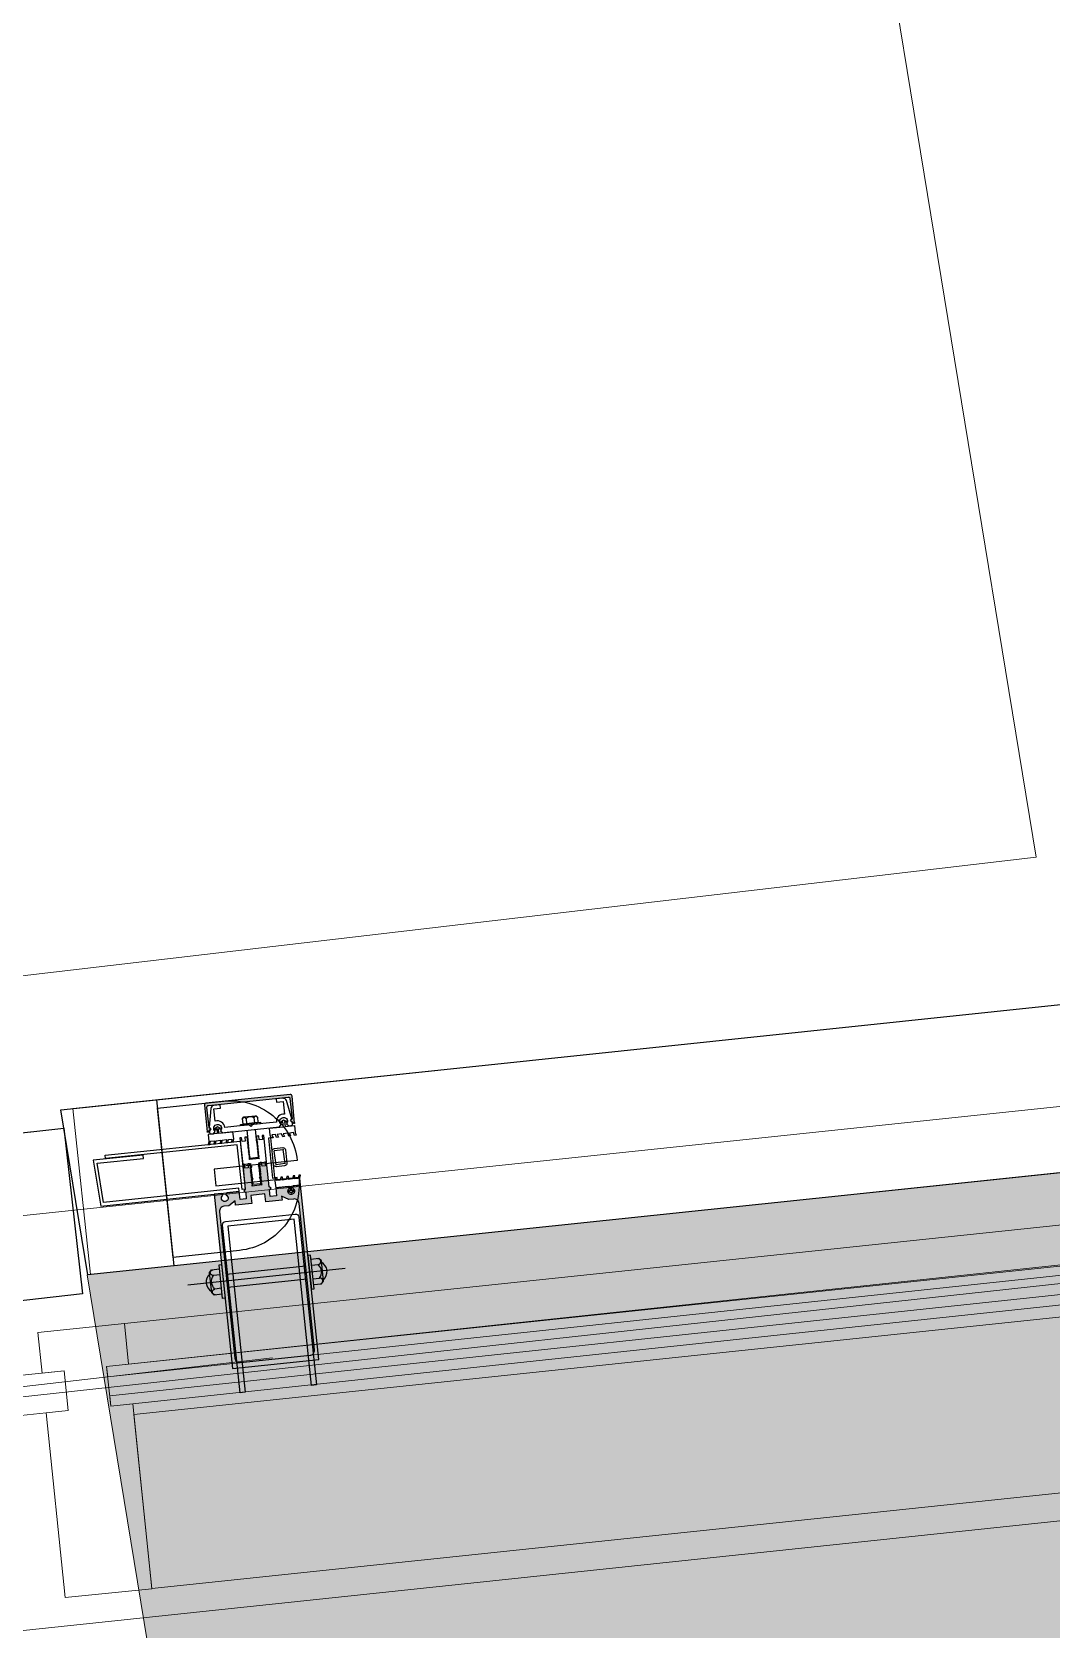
# Model space of a CAD drawing. Header units: metres. Extents: x 2 to 659295185, y -28 to 1124222152.
# Drawn here: x 655624.836 to 655625.447, y 1126465.744 to 1126466.702 of the extents above; entities that cross this region are included whole.
import ezdxf

# ---------------------------------------------------------------- set-up
doc = ezdxf.new("R2010")
doc.units = ezdxf.units.M
doc.header["$MEASUREMENT"] = 0
for name, pattern in [('CCSM_C1_CUERPO CK$0$CONTINUA', [0]), ('CCSM_C1_CUERPO EL$0$DASHED', [0.75, 0.5, -0.25]), ('CCSM_XREF ESTRUCTURA15$0$ACAD_ISO02W100', [15, 12, -3]), ('CCSM_XREF ESTRUCTURA15$0$ACAD_ISO08W100', [36, 24, -3, 6, -3]), ('CCSM_XREF ESTRUCTURA15$0$CONTINUA', [0]), ('CCSM_XREF ESTRUCTURA15$0$RAYITAS', [0.375, 0.25, -0.125]), ('DASHDOT', [1, 0.5, -0.25, 0, -0.25])]:
    doc.linetypes.add(name, pattern=pattern)
doc.layers.get('0').update_dxf_attribs({"linetype": 'CONTINUOUS'})
for name, color, linetype in [('CCSM_C1_CUERPO CK$0$A-PARED', 2, 'CCSM_C1_CUERPO CK$0$CONTINUA'), ('CCSM_C1_CUERPO D.dwg 19-03-12$0$A-BROCAL', 8, 'CONTINUOUS'), ('CCSM_C1_CUERPO D.dwg 19-03-12$0$A-ESTRUCTURA DE FACHADA DE VIDRIO', 5, 'CONTINUOUS'), ('CCSM_C1_CUERPO D.dwg 19-03-12$0$A-VIDRIO', 135, 'CONTINUOUS'), ('CCSM_C1_CUERPO EL$0$A-AREAS COMERCIALES', 151, 'CONTINUOUS'), ('CCSM_C1_CUERPO EL$0$A-PROYECCIONES', 5, 'CCSM_C1_CUERPO EL$0$DASHED'), ('CCSM_XREF ESTRUCTURA15$0$1. ESTRUCTURA PROPUESTA', 3, 'CONTINUOUS'), ('CCSM_XREF ESTRUCTURA15$0$A-BROCAL', 8, 'CONTINUOUS'), ('CCSM_XREF ESTRUCTURA15$0$A-PROYECTADO', 5, 'CCSM_XREF ESTRUCTURA15$0$RAYITAS'), ('CCSM_XREF ESTRUCTURA15$0$A-PUERTA', 5, 'CCSM_XREF ESTRUCTURA15$0$CONTINUA'), ('CCSM_XREF ESTRUCTURA15$0$ALUMINIO', 26, 'CONTINUOUS'), ('CCSM_XREF ESTRUCTURA15$0$EJES', 3, 'CCSM_XREF ESTRUCTURA15$0$ACAD_ISO08W100'), ('CCSM_XREF ESTRUCTURA15$0$LAYER1', 1, 'CONTINUOUS'), ('CCSM_XREF ESTRUCTURA15$0$LAYER4', 5, 'CONTINUOUS'), ('CCSM_XREF ESTRUCTURA15$0$METALICO', 5, 'CONTINUOUS'), ('CCSM_XREF ESTRUCTURA15$0$VARIOS', 20, 'CONTINUOUS')]:
    doc.layers.add(name, color=color, linetype=linetype)
doc.layers.add('CCSM_C1_CUERPO D.dwg 19-03-12$0$VEGETACIÓN', color=7, linetype='CONTINUOUS', true_color=0x428500)
doc.layers.add('LOCALES ASIGNADOS', color=41, linetype='DASHDOT', lineweight=0)
pattern_1 = [(329.308451238, (-1.74908, -4.25296), (0.0412171804, -0.54709132384), [0.05715, -0.62865]), (274.30845124, (-1.7491, -4.25296), (0.5485208358, 0.19704611346), [0.04572, -0.50292]), (19.75945124, (-1.74564, -4.29855), (0.5897357616, -0.35004758223), [0.04857, -0.53427]), (325.49265124, (-1.5987, -4.2283), (0.00707447526, -0.8229292713), [0.085725, -0.942975]), (15.94405124, (-1.5981, -4.2969), (0.8477022361, -0.58277140046), [0.072855, -0.801405]), (270.49245124, (-1.5987, -4.2283), (0.8477011195, -0.5827727124), [0.06858, -0.75438]), (300.308451238, (-1.62395, -4.30967), (-0.2291857787, -0.49847933902), [0.05715, -0.62865]), (245.30845124, (-1.62395, -4.30967), (0.57527698422, -0.09358776406), [0.04572, -0.50292]), (350.75985124, (-1.64305, -4.3512), (0.3460922171, -0.59206566832), [0.04857, -0.53427]), (316.808451238, (-1.74908, -4.25296), (0.251823560087, 0.031886379613), [0, -0.496824, 0, -0.51054, 0, -0.504825]), (286.808451238, (-1.74908, -4.25296), (0.32900826904, -0.149206878947), [0, -0.291084, 0, -0.485394, 0, -0.192405]), (246.808451238, (-1.77656, -4.08527), (0.048835163688, -0.40419522367), [0, -0.1905, 0, -0.59436, 0, -0.78867]), (236.808451238, (-1.7889, -4.01008), (0.14715442583, -0.426197633), [0, -0.24765, 0, -0.394716, 0, -0.56007])]

# ---------------------------------------------------------------- blocks, each defined once
blk = doc.blocks.new('CCSM_XREF ESTRUCTURA15$0$A$C1C286DAD')
at = {"layer": 'CCSM_XREF ESTRUCTURA15$0$ALUMINIO'}
h = blk.add_hatch(color=256, dxfattribs=at)
edge = h.paths.add_edge_path()
edge.add_line((33011.66, 1753.95), (33012.23, 1753.31))
edge.add_line((33012.23, 1753.31), (33012.77, 1753.79))
edge.add_line((33012.77, 1753.79), (33013.25, 1753.25))
edge.add_line((33013.25, 1753.25), (33013.79, 1753.73))
edge.add_line((33013.79, 1753.73), (33014.27, 1753.19))
edge.add_line((33014.27, 1753.19), (33014.81, 1753.67))
edge.add_line((33014.81, 1753.67), (33015.29, 1753.13))
edge.add_line((33015.29, 1753.13), (33015.83, 1753.61))
edge.add_line((33015.83, 1753.61), (33016.31, 1753.07))
edge.add_line((33016.31, 1753.07), (33016.85, 1753.55))
edge.add_line((33016.85, 1753.55), (33017.32, 1753.01))
edge.add_line((33017.32, 1753.01), (33017.86, 1753.49))
edge.add_line((33017.86, 1753.49), (33018.34, 1752.95))
edge.add_line((33018.34, 1752.95), (33018.88, 1753.43))
edge.add_line((33018.88, 1753.43), (33019.33, 1752.92))
edge.add_line((33019.33, 1752.92), (33019.87, 1753.4))
edge.add_line((33019.87, 1753.4), (33020.35, 1752.86))
edge.add_line((33020.35, 1752.86), (33020.89, 1753.34))
edge.add_line((33020.89, 1753.34), (33021.37, 1752.81))
edge.add_line((33021.37, 1752.81), (33021.91, 1753.28))
edge.add_line((33021.91, 1753.28), (33022.39, 1752.75))
edge.add_line((33022.39, 1752.75), (33022.93, 1753.23))
edge.add_line((33022.93, 1753.23), (33023.41, 1752.69))
edge.add_line((33023.41, 1752.69), (33023.94, 1753.17))
edge.add_line((33023.94, 1753.17), (33024.42, 1752.63))
edge.add_line((33024.42, 1752.63), (33025.13, 1753.26))
edge.add_line((33025.13, 1753.26), (33025.19, 1754.23))
edge.add_line((33025.19, 1754.23), (33022.88, 1754.37))
edge.add_line((33022.88, 1754.37), (33023, 1756.36))
edge.add_line((33023, 1756.36), (33025.31, 1756.23))
edge.add_line((33025.31, 1756.23), (33025.36, 1757.23))
edge.add_line((33025.36, 1757.23), (33010.39, 1758.1))
edge.add_line((33010.39, 1758.1), (33009.45, 1759.15))
edge.add_line((33009.45, 1759.15), (33008.39, 1758.21))
edge.add_line((33008.39, 1758.21), (33004.6, 1758.44))
edge.add_line((33004.6, 1758.44), (33004.82, 1762.23))
edge.add_line((33004.82, 1762.23), (33009.61, 1761.95))
edge.add_line((33009.61, 1761.95), (33010.05, 1769.44))
edge.add_line((33010.05, 1769.44), (33008.87, 1770.11))
edge.add_arc((33007.14, 1771.11), 2, 23.23072, 330.10061, ccw=False)
edge.add_line((33008.98, 1771.9), (33010.22, 1772.43))
edge.add_line((33010.22, 1772.43), (33010.48, 1776.92))
edge.add_line((33010.48, 1776.92), (32905.66, 1783.03))
edge.add_line((32905.66, 1783.03), (32902.64, 1731.12))
edge.add_line((32902.64, 1731.12), (33007.46, 1725.01))
edge.add_line((33007.46, 1725.01), (33007.72, 1729.5))
edge.add_line((33007.72, 1729.5), (33006.55, 1730.18))
edge.add_arc((33004.81, 1731.18), 2, 23.23072, 330.10061, ccw=False)
edge.add_line((33006.65, 1731.97), (33007.9, 1732.5))
edge.add_line((33007.9, 1732.5), (33008.33, 1739.99))
edge.add_line((33008.33, 1739.99), (33003.54, 1740.27))
edge.add_line((33003.54, 1740.27), (33003.76, 1744.06))
edge.add_line((33003.76, 1744.06), (33007.56, 1743.84))
edge.add_line((33007.56, 1743.84), (33008.5, 1742.78))
edge.add_line((33008.5, 1742.78), (33009.55, 1743.72))
edge.add_line((33009.55, 1743.72), (33024.53, 1742.85))
edge.add_line((33024.53, 1742.85), (33024.58, 1743.85))
edge.add_line((33024.58, 1743.85), (33022.28, 1743.98))
edge.add_line((33022.28, 1743.98), (33022.39, 1745.98))
edge.add_line((33022.39, 1745.98), (33024.7, 1745.85))
edge.add_line((33024.7, 1745.85), (33024.76, 1746.82))
edge.add_line((33024.76, 1746.82), (33024.13, 1747.53))
edge.add_line((33024.13, 1747.53), (33023.59, 1747.05))
edge.add_line((33023.59, 1747.05), (33023.11, 1747.59))
edge.add_line((33023.11, 1747.59), (33022.57, 1747.11))
edge.add_line((33022.57, 1747.11), (33022.09, 1747.65))
edge.add_line((33022.09, 1747.65), (33021.55, 1747.17))
edge.add_line((33021.55, 1747.17), (33021.07, 1747.7))
edge.add_line((33021.07, 1747.7), (33020.53, 1747.23))
edge.add_line((33020.53, 1747.23), (33020.05, 1747.76))
edge.add_line((33020.05, 1747.76), (33019.51, 1747.28))
edge.add_line((33019.51, 1747.28), (33019.04, 1747.82))
edge.add_line((33019.04, 1747.82), (33018.53, 1747.37))
edge.add_line((33018.53, 1747.37), (33018.05, 1747.91))
edge.add_line((33018.05, 1747.91), (33017.51, 1747.43))
edge.add_line((33017.51, 1747.43), (33017.03, 1747.97))
edge.add_line((33017.03, 1747.97), (33016.49, 1747.49))
edge.add_line((33016.49, 1747.49), (33016.01, 1748.03))
edge.add_line((33016.01, 1748.03), (33015.47, 1747.55))
edge.add_line((33015.47, 1747.55), (33014.99, 1748.09))
edge.add_line((33014.99, 1748.09), (33014.46, 1747.61))
edge.add_line((33014.46, 1747.61), (33013.98, 1748.15))
edge.add_line((33013.98, 1748.15), (33013.44, 1747.67))
edge.add_line((33013.44, 1747.67), (33012.96, 1748.21))
edge.add_line((33012.96, 1748.21), (33012.42, 1747.73))
edge.add_line((33012.42, 1747.73), (33011.94, 1748.27))
edge.add_line((33011.94, 1748.27), (33011.3, 1747.69))
edge.add_line((33011.3, 1747.69), (33011.66, 1753.95))
edge = h.paths.add_edge_path(flags=16)
edge.add_line((32908.74, 1732.77), (32996.79, 1727.64))
edge.add_arc((32996.97, 1730.63), 3, 266.66567, 356.66567)
edge.add_line((32999.96, 1730.46), (33000.14, 1733.45))
edge.add_line((33000.14, 1733.45), (33002.87, 1737.3))
edge.add_line((33002.87, 1737.3), (33000.37, 1737.45))
edge.add_line((33000.37, 1737.45), (33000.94, 1747.23))
edge.add_line((33000.94, 1747.23), (33005.73, 1746.95))
edge.add_line((33005.73, 1746.95), (33006.22, 1755.34))
edge.add_line((33006.22, 1755.34), (33001.43, 1755.62))
edge.add_line((33001.43, 1755.62), (33002, 1765.4))
edge.add_line((33002, 1765.4), (33004.5, 1765.25))
edge.add_line((33004.5, 1765.25), (33002.23, 1769.39))
edge.add_line((33002.23, 1769.39), (33002.41, 1772.39))
edge.add_arc((32999.41, 1772.56), 3, 356.66567, 446.66567)
edge.add_line((32999.59, 1775.56), (32911.54, 1780.69))
edge.add_arc((32911.36, 1777.69), 3, 86.66567, 176.66567)
edge.add_line((32908.37, 1777.87), (32905.92, 1735.94))
edge.add_arc((32908.92, 1735.76), 3, 176.66567, 266.66567)
h = blk.add_hatch(color=256, dxfattribs=at)
edge = h.paths.add_edge_path()
edge.add_arc((33059.77, 1723.91), 1.02, 266.66567, 356.66567, ccw=False)
edge.add_line((33059.71, 1722.89), (33047.56, 1723.59))
edge.add_line((33047.56, 1723.59), (33046.61, 1724.66))
edge.add_line((33046.61, 1724.66), (33044.71, 1722.97))
edge.add_line((33044.71, 1722.97), (33044.69, 1722.66))
edge.add_arc((33044.99, 1722.64), 0.3, 176.66567, 266.66567)
edge.add_line((33044.98, 1722.34), (33061.03, 1721.41))
edge.add_arc((33061.09, 1722.43), 1.02, 266.66567, 356.66567)
edge.add_line((33062.11, 1722.37), (33065.06, 1773.09))
edge.add_arc((33064.04, 1773.15), 1.02, 356.66567, 446.66567)
edge.add_line((33064.1, 1774.16), (33048.05, 1775.1))
edge.add_arc((33048.03, 1774.8), 0.3, 86.66567, 176.66567)
edge.add_line((33047.73, 1774.82), (33047.71, 1774.51))
edge.add_line((33047.71, 1774.51), (33049.41, 1772.61))
edge.add_line((33049.41, 1772.61), (33050.47, 1773.56))
edge.add_line((33050.47, 1773.56), (33062.62, 1772.85))
edge.add_arc((33062.56, 1771.83), 1.02, -3.33433, 86.66567, ccw=False)
edge.add_line((33063.58, 1771.77), (33060.79, 1723.85))
at = {"elevation": -0.5}
blk.add_lwpolyline([(33071.95, 1801.94), (32972.12, 1807.69), (32974.99, 1859.52), (33075.18, 1859.52)], close=True, dxfattribs=at)
at = {"layer": 'CCSM_XREF ESTRUCTURA15$0$A-BROCAL', "elevation": -0.5}
for points in [[(-7340.1, 1787.48), (-7025.37, -3691.3), (-7020.04, -3767.13), (32750.66, -3767.16), (32755.07, -3691.02), (33071.77, 1801.95)], [(-7240.27, 1793.31), (-6927.94, -3643.72), (-6901.23, -3667.13), (32631.6, -3667.16), (32657.61, -3643.95), (32971.94, 1807.7)]]:
    blk.add_lwpolyline(points, dxfattribs=at)
at = {"layer": 'CCSM_XREF ESTRUCTURA15$0$A-PROYECTADO'}
blk.add_lwpolyline([(33064.2, 1859.52), (32964.33, 1864.54), (32969.35, 1964.42), (33069.23, 1959.39)], close=True, dxfattribs=at)
at = {"layer": 'CCSM_XREF ESTRUCTURA15$0$A-PUERTA', "elevation": -0.5}
blk.add_lwpolyline([(33075.18, 1859.52), (33071.95, 1801.94), (32972.12, 1807.69), (32974.99, 1859.52)], close=True, dxfattribs=at)
at = {"layer": 'CCSM_XREF ESTRUCTURA15$0$A-PUERTA'}
blk.add_lwpolyline([(33012.43, 1725.23), (33012.43, 1725.23, -0.414214), (32974.8, 1767.47), (32977.1, 1807.4), (33066.96, 1802.22), (33064.65, 1762.29, -0.414214), (33022.42, 1724.66), (33022.42, 1724.66), (33025.29, 1774.58), (33015.31, 1775.15)], format="xyb", close=True, dxfattribs=at)
at = {"layer": 'CCSM_XREF ESTRUCTURA15$0$ALUMINIO', "elevation": -0.5}
for points in [[(33011.66, 1753.95), (33012.23, 1753.31), (33012.77, 1753.79), (33013.25, 1753.25), (33013.79, 1753.73), (33014.27, 1753.19), (33014.81, 1753.67), (33015.29, 1753.13), (33015.83, 1753.61), (33016.31, 1753.07), (33016.85, 1753.55), (33017.32, 1753.01), (33017.86, 1753.49), (33018.34, 1752.95), (33018.88, 1753.43), (33019.33, 1752.92), (33019.87, 1753.4), (33020.35, 1752.86), (33020.89, 1753.34), (33021.37, 1752.81), (33021.91, 1753.28), (33022.39, 1752.75), (33022.93, 1753.23), (33023.41, 1752.69), (33023.94, 1753.17), (33024.42, 1752.63), (33025.13, 1753.26), (33025.19, 1754.23), (33022.88, 1754.37), (33023, 1756.36), (33025.31, 1756.23), (33025.36, 1757.23), (33010.39, 1758.1), (33009.45, 1759.15), (33008.39, 1758.21), (33004.6, 1758.44), (33004.82, 1762.23), (33009.61, 1761.95), (33010.05, 1769.44), (33008.87, 1770.11, -4.236068), (33008.98, 1771.9), (33010.22, 1772.43), (33010.48, 1776.92), (32905.66, 1783.03), (32902.64, 1731.12), (33007.46, 1725.01), (33007.72, 1729.5), (33006.55, 1730.18, -4.236068), (33006.65, 1731.97), (33007.9, 1732.5), (33008.33, 1739.99), (33003.54, 1740.27), (33003.76, 1744.06), (33007.56, 1743.84), (33008.5, 1742.78), (33009.55, 1743.72), (33024.53, 1742.85), (33024.58, 1743.85), (33022.28, 1743.98), (33022.39, 1745.98), (33024.7, 1745.85), (33024.76, 1746.82), (33024.13, 1747.53), (33023.59, 1747.05), (33023.11, 1747.59), (33022.57, 1747.11), (33022.09, 1747.65), (33021.55, 1747.17), (33021.07, 1747.7), (33020.53, 1747.23), (33020.05, 1747.76), (33019.51, 1747.28), (33019.04, 1747.82), (33018.53, 1747.37), (33018.05, 1747.91), (33017.51, 1747.43), (33017.03, 1747.97), (33016.49, 1747.49), (33016.01, 1748.03), (33015.47, 1747.55), (33014.99, 1748.09), (33014.46, 1747.61), (33013.98, 1748.15), (33013.44, 1747.67), (33012.96, 1748.21), (33012.42, 1747.73), (33011.94, 1748.27), (33011.3, 1747.69)], [(32908.74, 1732.77), (32996.79, 1727.64, 0.414214), (32999.96, 1730.46), (33000.14, 1733.45), (33002.87, 1737.3), (33000.37, 1737.45), (33000.94, 1747.23), (33005.73, 1746.95), (33006.22, 1755.34), (33001.43, 1755.62), (33002, 1765.4), (33004.5, 1765.25), (33002.23, 1769.39), (33002.41, 1772.39, 0.414214), (32999.59, 1775.56), (32911.54, 1780.69, 0.414214), (32908.37, 1777.87), (32905.92, 1735.94, 0.414214)], [(33044.03, 1731.9), (33045.23, 1730.55, -2.544495), (33045.05, 1727.36), (33043.69, 1726.16), (33043.62, 1724.96, 0.414214), (33044.58, 1723.88), (33045.54, 1723.82), (33046.62, 1724.78), (33047.58, 1723.7), (33058.83, 1725.24, 0.35857), (33060.57, 1727.11), (33060.8, 1731.05), (33058.79, 1731.16), (33058.56, 1727.19), (33051.07, 1727.63, 0.4818), (33047.11, 1733.24), (33047.95, 1747.68), (33046.99, 1748.75), (33048.07, 1749.71), (33048.91, 1764.15, 0.4818), (33053.5, 1769.26), (33060.99, 1768.83), (33060.75, 1764.85), (33062.76, 1764.74), (33062.99, 1768.67, 0.35857), (33061.48, 1770.73), (33050.48, 1773.57), (33049.41, 1772.61), (33048.45, 1773.68), (33047.49, 1773.74, 0.414214), (33046.41, 1772.78), (33046.34, 1771.58), (33047.54, 1770.23, -2.544495), (33047.36, 1767.04), (33046.01, 1765.83)], [(33060.79, 1723.85), (33060.79, 1723.85, -0.414214), (33059.71, 1722.89), (33047.56, 1723.59), (33046.61, 1724.66), (33044.71, 1722.97), (33044.69, 1722.66, 0.414214), (33044.98, 1722.34), (33061.03, 1721.41, 0.414214), (33062.11, 1722.37), (33065.06, 1773.09, 0.414214), (33064.1, 1774.16), (33048.05, 1775.1, 0.414214), (33047.73, 1774.82), (33047.71, 1774.51), (33049.41, 1772.61), (33050.47, 1773.56), (33062.62, 1772.85, -0.414214), (33063.58, 1771.77)]]:
    blk.add_lwpolyline(points, format="xyb", close=True, dxfattribs=at)
blk.add_lwpolyline([(33027.63, 1753.02), (33028.21, 1752.38), (33028.75, 1752.86), (33029.22, 1752.32), (33029.76, 1752.8), (33030.24, 1752.26), (33030.78, 1752.74), (33031.26, 1752.2), (33031.8, 1752.68), (33032.28, 1752.14), (33032.82, 1752.62), (33033.3, 1752.08), (33033.84, 1752.56), (33034.32, 1752.02), (33034.85, 1752.5), (33035.31, 1751.99), (33035.84, 1752.47), (33036.32, 1751.93), (33036.86, 1752.41), (33037.34, 1751.87), (33037.88, 1752.35), (33038.36, 1751.82), (33038.9, 1752.29), (33039.38, 1751.76), (33039.92, 1752.24), (33040.4, 1751.7), (33041.11, 1752.33), (33041.16, 1753.3), (33038.86, 1753.43), (33038.97, 1755.43), (33041.28, 1755.3), (33041.34, 1756.3), (33025.36, 1757.23), (33025.09, 1752.52), (33023.8, 1752.6), (33023.16, 1752.03), (33022.58, 1752.67), (33016.49, 1753.02), (33015.85, 1752.45), (33015.28, 1753.1), (33012.61, 1753.25), (33012.32, 1748.28), (33014.99, 1748.12), (33015.63, 1748.7), (33016.2, 1748.05), (33022.29, 1747.7), (33022.94, 1748.27), (33023.51, 1747.63), (33024.8, 1747.55), (33024.53, 1742.85), (33040.5, 1741.92), (33040.56, 1742.92), (33038.25, 1743.05), (33038.37, 1745.05), (33040.67, 1744.91), (33040.73, 1745.89), (33040.1, 1746.6), (33039.56, 1746.12), (33039.08, 1746.66), (33038.54, 1746.18), (33038.06, 1746.71), (33037.52, 1746.24), (33037.04, 1746.77), (33036.51, 1746.29), (33036.03, 1746.83), (33035.49, 1746.35), (33035.01, 1746.89), (33034.5, 1746.44), (33034.02, 1746.98), (33033.48, 1746.5), (33033, 1747.04), (33032.47, 1746.56), (33031.99, 1747.1), (33031.45, 1746.62), (33030.97, 1747.16), (33030.43, 1746.68), (33029.95, 1747.22), (33029.41, 1746.74), (33028.93, 1747.28), (33028.39, 1746.8), (33027.91, 1747.34), (33027.27, 1746.76)], close=True, dxfattribs=at)
at = {"layer": 'CCSM_XREF ESTRUCTURA15$0$EJES'}
blk.add_line((32953.8, 1706.67, -0.5), (32959.32, 1801.37, -0.5), dxfattribs=at)
at = {"layer": 'CCSM_XREF ESTRUCTURA15$0$LAYER1', "elevation": -0.5}
for points in [[(33039.99, 1767.53), (33041.73, 1766.93), (33041.58, 1764.33), (33039.84, 1764.93), (33039.78, 1763.9), (33041.52, 1763.29), (33041.39, 1761.13), (33039.65, 1761.74), (33039.59, 1760.7), (33041.33, 1760.09), (33045.49, 1759.85), (33045.98, 1768.29), (33048.99, 1768.11), (33048.28, 1767.02), (33048.78, 1766.69), (33050, 1768.55), (33048.95, 1770.66), (33048.41, 1770.39), (33049.05, 1769.11), (33046.04, 1769.28), (33046.36, 1774.85), (33042.2, 1775.09), (33040.46, 1775.69), (33040.4, 1774.66), (33042.14, 1774.05), (33042.01, 1771.7), (33040.27, 1772.31), (33040.21, 1771.27), (33041.95, 1770.66), (33041.79, 1767.96), (33040.05, 1768.57)], [(33013.9, 1732.31), (33012.15, 1732.92), (33012.31, 1735.51), (33014.05, 1734.91), (33014.11, 1735.95), (33012.37, 1736.55), (33012.49, 1738.71), (33014.23, 1738.11), (33014.29, 1739.14), (33012.55, 1739.75), (33008.4, 1739.99), (33007.9, 1731.56), (33004.89, 1731.73), (33005.61, 1732.83), (33005.1, 1733.16), (33003.88, 1731.29), (33004.94, 1729.18), (33005.47, 1729.45), (33004.83, 1730.73), (33007.85, 1730.56), (33007.52, 1725), (33011.68, 1724.75), (33013.42, 1724.15), (33013.48, 1725.19), (33011.74, 1725.79), (33011.88, 1728.14), (33013.62, 1727.54), (33013.68, 1728.57), (33011.94, 1729.18), (33012.09, 1731.88), (33013.83, 1731.28)], [(33037.85, 1730.92), (33039.65, 1731.32), (33039.8, 1733.91), (33038.01, 1733.51), (33038.07, 1734.55), (33039.87, 1734.95), (33039.99, 1737.11), (33038.19, 1736.71), (33038.25, 1737.75), (33040.05, 1738.15), (33044.21, 1737.9), (33043.72, 1729.47), (33046.73, 1729.3), (33046.15, 1730.47), (33046.69, 1730.73), (33047.68, 1728.74), (33046.39, 1726.77), (33045.89, 1727.09), (33046.68, 1728.3), (33043.66, 1728.47), (33043.34, 1722.91), (33039.18, 1723.15), (33037.38, 1722.75), (33037.44, 1723.79), (33039.24, 1724.19), (33039.38, 1726.54), (33037.58, 1726.14), (33037.64, 1727.18), (33039.44, 1727.58), (33039.59, 1730.28), (33037.79, 1729.88)]]:
    blk.add_lwpolyline(points, close=True, dxfattribs=at)
at = {"layer": 'CCSM_XREF ESTRUCTURA15$0$LAYER4', "linetype": 'CCSM_XREF ESTRUCTURA15$0$ACAD_ISO02W100'}
for p, q in [((33051.77, 1746.07, -0.5), (33048.77, 1746.25, -0.5)), ((33052.05, 1750.86, -0.5), (33049.05, 1751.04, -0.5))]:
    blk.add_line(p, q, dxfattribs=at)
at = {"layer": 'CCSM_XREF ESTRUCTURA15$0$LAYER4', "elevation": -0.5}
for points in [[(33009.61, 1761.95), (33011.6, 1761.83), (33016.37, 1843.18), (33040.2, 1843.18), (33038.55, 1815.35), (33040.55, 1815.23), (33042.32, 1845.18), (33014.48, 1845.18), (33009.6, 1761.95)], [(33044.13, 1837.62), (33039.33, 1756.41), (33010.39, 1758.1), (33010.51, 1760.09), (33037.45, 1758.53), (33042.13, 1837.74), (33044.12, 1837.62)], [(33044.88, 1746.46), (33037.07, 1746.91), (33036.53, 1746.44), (33036.05, 1746.97), (33035.51, 1746.49), (33035.03, 1747.03), (33034.49, 1746.55), (33034.01, 1747.09), (33033.47, 1746.61), (33032.99, 1747.15), (33032.45, 1746.67), (33031.97, 1747.21), (33031.47, 1746.76), (33030.99, 1747.3), (33030.45, 1746.82), (33029.97, 1747.36), (33029.43, 1746.88), (33028.95, 1747.42), (33028.41, 1746.94), (33027.93, 1747.48), (33028.21, 1752.23), (33028.21, 1752.23), (33028.75, 1752.71), (33029.23, 1752.17), (33029.77, 1752.65), (33030.25, 1752.12), (33030.79, 1752.59), (33031.27, 1752.06), (33031.8, 1752.54), (33032.25, 1752.03), (33032.79, 1752.51), (33033.27, 1751.97), (33033.81, 1752.45), (33034.29, 1751.91), (33034.83, 1752.39), (33035.31, 1751.85), (33035.85, 1752.33), (33036.33, 1751.79), (33036.87, 1752.27), (33037.35, 1751.73), (33045.16, 1751.28)]]:
    blk.add_lwpolyline(points, dxfattribs=at)
at = {"layer": 'CCSM_XREF ESTRUCTURA15$0$LAYER4', "linetype": 'CCSM_XREF ESTRUCTURA15$0$ACAD_ISO02W100', "elevation": -0.5}
for points in [[(33047.66, 1742.7), (33048.36, 1754.68), (33049.26, 1754.63), (33048.56, 1742.65)], [(33048.65, 1744.15), (33049.17, 1753.13), (33052.47, 1752.94), (33053.31, 1751.99), (33052.9, 1744.8), (33051.94, 1743.96)]]:
    blk.add_lwpolyline(points, close=True, dxfattribs=at)
at = {"layer": 'CCSM_XREF ESTRUCTURA15$0$LAYER4', "linetype": 'CCSM_XREF ESTRUCTURA15$0$ACAD_ISO02W100'}
for centre, radius, start, end in [((33051.97, 1751.92, -0.5), 1.06, 273.94212, 79.38921), ((33051.57, 1745.03, -0.5), 1.06, 273.94212, 79.38921), ((33049.26, 1748.62, -0.5), 3.58, 314.53332, 38.79801), ((33049.26, 1748.62, -0.5), 3.58, 314.53332, 38.79801)]:
    blk.add_arc(centre, radius, start, end, dxfattribs=at)
at = {"layer": 'CCSM_XREF ESTRUCTURA15$0$METALICO'}
for p, q in [((32954.11, 1781.72, -0.5), (32954.35, 1785.75, -0.5)), ((32962.21, 1781.25, -0.5), (32962.44, 1785.28, -0.5)), ((32951.17, 1730.3, -0.5), (32953.96, 1778.21, -0.5)), ((32959.16, 1729.83, -0.5), (32961.95, 1777.75, -0.5)), ((32950.91, 1726.79, -0.5), (32950.68, 1722.76, -0.5)), ((32959.01, 1726.32, -0.5), (32958.77, 1722.29, -0.5))]:
    blk.add_line(p, q, dxfattribs=at)
at = {"layer": 'CCSM_XREF ESTRUCTURA15$0$METALICO', "elevation": -0.5}
for points in [[(32990.27, 1772.09), (32890.34, 1777.91), (32890.51, 1780.91), (32991.44, 1775.03, -0.414214), (32993.32, 1772.92), (32990.88, 1730.99, -0.414214), (32988.76, 1729.11), (32887.84, 1734.99), (32888.01, 1737.98), (32987.94, 1732.16)], [(33031.69, 1736.92), (33031.4, 1731.93, -0.414214), (33029.82, 1730.52), (33021.83, 1730.99, -0.414214), (33020.42, 1732.57), (33020.71, 1737.56, -0.414214), (33022.3, 1738.97), (33030.28, 1738.51, -0.414214)], [(33030.5, 1736.99), (33030.2, 1732, -0.414214), (33029.89, 1731.72), (33021.9, 1732.18, -0.414214), (33021.62, 1732.5), (33021.91, 1737.49, -0.414214), (33022.23, 1737.78), (33030.21, 1737.31, -0.414214)]]:
    blk.add_lwpolyline(points, format="xyb", close=True, dxfattribs=at)
for points in [[(32968.28, 1780.91), (32968.19, 1779.39), (32947.95, 1780.57), (32948.04, 1782.09)], [(32965.08, 1725.96), (32965.17, 1727.48), (32944.93, 1728.66), (32944.84, 1727.14)]]:
    blk.add_lwpolyline(points, close=True, dxfattribs=at)
for points in [[(32950.57, 1781.94), (32950.85, 1786.75), (32952.39, 1787.97), (32964.65, 1787.26), (32966.03, 1785.87), (32965.75, 1781.05)], [(32947.37, 1726.99), (32947.09, 1722.17), (32948.48, 1720.78), (32960.73, 1720.07), (32962.27, 1721.29), (32962.55, 1726.11)]]:
    blk.add_lwpolyline(points, dxfattribs=at)
for points in [[(32950.81, 1785.96, -0.97177), (32954.35, 1785.75, -0.375), (32962.44, 1785.28, -0.97177), (32965.99, 1785.08, -0.97177)], [(32947.14, 1722.97, 0.97177), (32950.68, 1722.76, 0.375), (32958.77, 1722.29, 0.97177), (32962.32, 1722.08, 0.97177)]]:
    blk.add_lwpolyline(points, format="xyb", dxfattribs=at)
at = {"layer": 'CCSM_XREF ESTRUCTURA15$0$METALICO'}
for centre, start, end in [((32958.31, 1783.98, -0.5), 31.33598, 141.99535), ((32954.82, 1724.06, -0.5), 211.33598, 321.99535)]:
    blk.add_arc(centre, 6.4, start, end, dxfattribs=at)
at = {"layer": 'CCSM_XREF ESTRUCTURA15$0$VARIOS', "elevation": -0.5}
blk.add_lwpolyline([(33014.4, 1740.94), (33014.31, 1739.44), (33038.27, 1738.04), (33038.36, 1739.54)], close=True, dxfattribs=at)

msp = doc.modelspace()

# ---------------------------------------------------------------- hatches: boundary and pattern name
at = {"layer": 'CCSM_C1_CUERPO D.dwg 19-03-12$0$VEGETACIÓN', "lineweight": 5}
h = msp.add_hatch(dxfattribs=at)
h.set_pattern_fill('AR-CONC', color=256, scale=0.003, style=0)
h.set_pattern_definition(pattern_1)
edge = h.paths.add_edge_path()
edge.add_line((655631.37659, 1126426.26625), (655636.77728, 1126427.47447))
edge.add_line((655636.77728, 1126427.47447), (655630.37478, 1126466.53608))
edge.add_line((655630.37478, 1126466.53608), (655624.86934, 1126465.95672))
edge.add_line((655624.86934, 1126465.95672), (655624.91131, 1126465.70062))
edge.add_line((655624.91131, 1126465.70062), (655624.81263, 1126465.68444))
edge.add_line((655624.81263, 1126465.68444), (655625.88897, 1126459.11769))
edge.add_line((655625.88897, 1126459.11769), (655626.47959, 1126459.21457))
edge.add_line((655626.47959, 1126459.21457), (655626.79986, 1126457.23653))
edge.add_line((655626.79986, 1126457.23653), (655626.24317, 1126457.14906))
edge.add_line((655626.24317, 1126457.14906), (655626.25206, 1126457.06513))
edge.add_arc((655622.77151, 1126448.76226), 9.00288, 1.64019, 67.256598, ccw=False)
edge.add_arc((655617.50936, 1126449.23508), 14.26296, 323.009914, 359.135759, ccw=False)
edge.add_arc((655533.92465, 1126331.63389), 144.58873, 47.0205855, 48.9378253, ccw=False)
edge.add_arc((655629.98827, 1126435.569), 3.11374, -13.45437, 36.35564, ccw=False)
edge.add_arc((655630.62852, 1126435.62296), 2.51171, 279.03476, 341.94542, ccw=False)
edge.add_line((655631.02294, 1126433.14241), (655630.17063, 1126433.00271))
edge.add_line((655630.17063, 1126433.00271), (655631.24087, 1126426.47321))
edge.add_line((655631.24087, 1126426.47321), (655631.33932, 1126426.49365))
edge.add_line((655631.33932, 1126426.49365), (655631.37659, 1126426.26625))
h = msp.add_hatch(dxfattribs=at)
h.set_pattern_fill('AR-CONC', color=256, scale=0.003, style=0)
h.set_pattern_definition(pattern_1)
edge = h.paths.add_edge_path()
edge.add_line((655631.37659, 1126426.26625), (655636.77728, 1126427.47447))
edge.add_line((655636.77728, 1126427.47447), (655630.37478, 1126466.53608))
edge.add_line((655630.37478, 1126466.53608), (655624.86934, 1126465.95672))
edge.add_line((655624.86934, 1126465.95672), (655624.91131, 1126465.70062))
edge.add_line((655624.91131, 1126465.70062), (655624.81263, 1126465.68444))
edge.add_line((655624.81263, 1126465.68444), (655625.88897, 1126459.11769))
edge.add_line((655625.88897, 1126459.11769), (655626.47959, 1126459.21457))
edge.add_line((655626.47959, 1126459.21457), (655626.79986, 1126457.23653))
edge.add_line((655626.79986, 1126457.23653), (655626.24317, 1126457.14906))
edge.add_line((655626.24317, 1126457.14906), (655626.25206, 1126457.06513))
edge.add_arc((655622.77151, 1126448.76226), 9.00288, 1.64019, 67.256598, ccw=False)
edge.add_arc((655617.50936, 1126449.23508), 14.26296, 323.009914, 359.135759, ccw=False)
edge.add_arc((655533.92465, 1126331.63389), 144.58873, 47.0205855, 48.9378253, ccw=False)
edge.add_arc((655629.98827, 1126435.569), 3.11374, -13.45437, 36.35564, ccw=False)
edge.add_arc((655630.62852, 1126435.62296), 2.51171, 279.03476, 341.94542, ccw=False)
edge.add_line((655631.02294, 1126433.14241), (655630.17063, 1126433.00271))
edge.add_line((655630.17063, 1126433.00271), (655631.24087, 1126426.47321))
edge.add_line((655631.24087, 1126426.47321), (655631.33932, 1126426.49365))
edge.add_line((655631.33932, 1126426.49365), (655631.37659, 1126426.26625))
at = {"layer": 'LOCALES ASIGNADOS'}
h = msp.add_hatch(color=256, dxfattribs=at)
edge = h.paths.add_edge_path()
edge.add_arc((219491.10562, 1054914.37558), 441878.9229, 9.3080497183, 9.309563548, ccw=False)
edge.add_line((655551.80975, 1126384.96264), (655564.53981, 1126387.0492))
edge.add_line((655564.53981, 1126387.0492), (655562.58668, 1126398.96519))
edge.add_line((655562.58668, 1126398.96519), (655552.39223, 1126397.29424))
edge.add_line((655552.39223, 1126397.29424), (655552.45693, 1126396.89953))
edge.add_line((655552.45693, 1126396.89953), (655549.92125, 1126396.48391))

# ---------------------------------------------------------------- linework, layer by layer
at = {"layer": 'CCSM_C1_CUERPO CK$0$A-PARED', "lineweight": 5}
for points in [[(655624.26068, 1126467.82384), (655625.29707, 1126467.99369), (655625.57781, 1126466.28249), (655625.50358, 1126466.27031), (655625.52712, 1126466.12656), (655625.56175, 1126466.12989), (655625.56799, 1126466.06975), (655624.56544, 1126465.96434), (655624.26068, 1126467.82384)], [(655625.17339, 1126467.82142), (655624.43294, 1126467.70007), (655624.69197, 1126466.11975), (655625.43798, 1126466.20713), (655625.17337, 1126467.82142)]]:
    msp.add_lwpolyline(points, dxfattribs=at)
at = {"layer": 'CCSM_C1_CUERPO D.dwg 19-03-12$0$A-BROCAL', "lineweight": 5, "elevation": -0.0005}
msp.add_lwpolyline([(655624.86081, 1126466.05637), (655630.45819, 1126466.64541), (655636.89123, 1126427.39749), (655631.3987, 1126426.16872), (655631.37687, 1126426.26631), (655636.77728, 1126427.47447), (655630.37478, 1126466.53608), (655624.87127, 1126465.95692), (655624.86081, 1126466.05637)], dxfattribs=at)
msp.add_lwpolyline([(655624.86081, 1126466.05637), (655630.45819, 1126466.64541), (655636.89123, 1126427.39749), (655631.3987, 1126426.16872), (655631.37687, 1126426.26631), (655636.77728, 1126427.47447), (655630.37478, 1126466.53608), (655624.87127, 1126465.95692), (655624.86081, 1126466.05637)], dxfattribs=at)
at = {"layer": 'CCSM_C1_CUERPO D.dwg 19-03-12$0$A-ESTRUCTURA DE FACHADA DE VIDRIO', "lineweight": 5, "elevation": -0.0005}
for points in [[(655624.89421, 1126465.90321), (655630.10433, 1126466.45151), (655630.10214, 1126466.47585), (655624.89171, 1126465.92745)], [(655624.90818, 1126465.76863), (655630.1185, 1126466.31698), (655630.1077, 1126466.42131), (655624.89725, 1126465.87306)], [(655624.77238, 1126465.89053), (655624.85553, 1126465.89918), (655624.85805, 1126465.87532), (655624.84482, 1126465.87392), (655624.77628, 1126465.86674), (655624.77238, 1126465.89053)]]:
    msp.add_lwpolyline(points, close=True, dxfattribs=at)
at = {"layer": 'CCSM_C1_CUERPO D.dwg 19-03-12$0$A-ESTRUCTURA DE FACHADA DE VIDRIO', "color": 6, "lineweight": 5, "elevation": -0.0005}
msp.add_lwpolyline([(655633.34551, 1126427.14454), (655631.20163, 1126426.66571), (655631.23727, 1126426.44824), (655636.57309, 1126427.64008), (655630.23415, 1126466.31395), (655624.79704, 1126465.74003), (655624.8327, 1126465.52257), (655627.01726, 1126465.75319)], dxfattribs=at)
at = {"layer": 'CCSM_C1_CUERPO D.dwg 19-03-12$0$A-ESTRUCTURA DE FACHADA DE VIDRIO', "color": 4, "lineweight": 5, "elevation": -0.0005}
msp.add_lwpolyline([(655624.89667, 1126465.87929), (655624.90807, 1126465.76858), (655624.85616, 1126465.76323), (655624.84476, 1126465.87395), (655624.85799, 1126465.87531), (655624.85553, 1126465.89918), (655624.8423, 1126465.89782), (655624.8398, 1126465.9221), (655624.89171, 1126465.92745), (655624.89421, 1126465.90317), (655624.88098, 1126465.9018), (655624.88344, 1126465.87793), (655624.89667, 1126465.87929)], dxfattribs=at)
at = {"layer": 'CCSM_C1_CUERPO D.dwg 19-03-12$0$A-VIDRIO', "lineweight": 5, "elevation": -0.0005}
for points in [[(655624.88165, 1126465.89554), (655625.4816, 1126465.95952), (655625.48093, 1126465.96578), (655624.88098, 1126465.9018)], [(655624.88353, 1126465.87794), (655625.48348, 1126465.94192), (655625.48281, 1126465.94818), (655624.88286, 1126465.8842)]]:
    msp.add_lwpolyline(points, close=True, dxfattribs=at)
at = {"layer": 'CCSM_C1_CUERPO D.dwg 19-03-12$0$VEGETACIÓN', "color": 7, "lineweight": 5}
msp.add_lwpolyline([(655636.77728, 1126427.47447), (655630.37478, 1126466.53608), (655624.86934, 1126465.95672), (655624.91131, 1126465.70062), (655624.81263, 1126465.68444), (655625.88897, 1126459.11769), (655626.47959, 1126459.21457), (655626.79986, 1126457.23653), (655626.24317, 1126457.14906), (655626.25206, 1126457.06513, -0.294394), (655631.7707, 1126449.01995)], format="xyb", dxfattribs=at)
at = {"layer": 'CCSM_C1_CUERPO EL$0$A-AREAS COMERCIALES', "lineweight": 5}
msp.add_lwpolyline([(655631.64993, 1126424.5986), (655631.40876, 1126426.07001), (655631.36633, 1126426.32879), (655636.72663, 1126427.52946), (655630.344, 1126466.46553), (655625.57978, 1126465.96533), (655624.64642, 1126465.86344), (655624.64642, 1126465.86344), (655624.61888, 1126466.03148), (655622.06713, 1126481.59947), (655619.29093, 1126481.14441), (655619.33137, 1126480.89772), (655619.3435, 1126480.8237), (655610.21531, 1126479.3275), (655609.25941, 1126485.15877), (655611.6493, 1126485.55053), (655610.58333, 1126492.05331), (655598.79992, 1126490.1217), (655601.1572, 1126475.73993), (655538.58146, 1126465.48328)], dxfattribs=at)
at = {"layer": 'CCSM_C1_CUERPO EL$0$A-PROYECCIONES', "lineweight": 5}
msp.add_lwpolyline([(655418.21295, 1126420.76919, -0.00621), (655448.13613, 1126429.2504, -0.009224), (655497.97296, 1126441.58979, -0.005832), (655529.29224, 1126448.15254), (655528.79439, 1126451.18989, -0.019472), (655624.9805, 1126465.90697, -0.070715)], format="xyb", dxfattribs=at)

# ---------------------------------------------------------------- block references
at = {"layer": 'CCSM_XREF ESTRUCTURA15$0$1. ESTRUCTURA PROPUESTA', "color": 7, "lineweight": 5, "xscale": 0.001000000079593323, "yscale": 0.001000000079593323, "zscale": 0.001000000079593323, "rotation": 99.30844632904031}
msp.add_blockref('CCSM_XREF ESTRUCTURA15$0$A$C1C286DAD', (655632.03849, 1126433.71664, -0.0005), dxfattribs=at)

doc.saveas('drawing.dxf')
